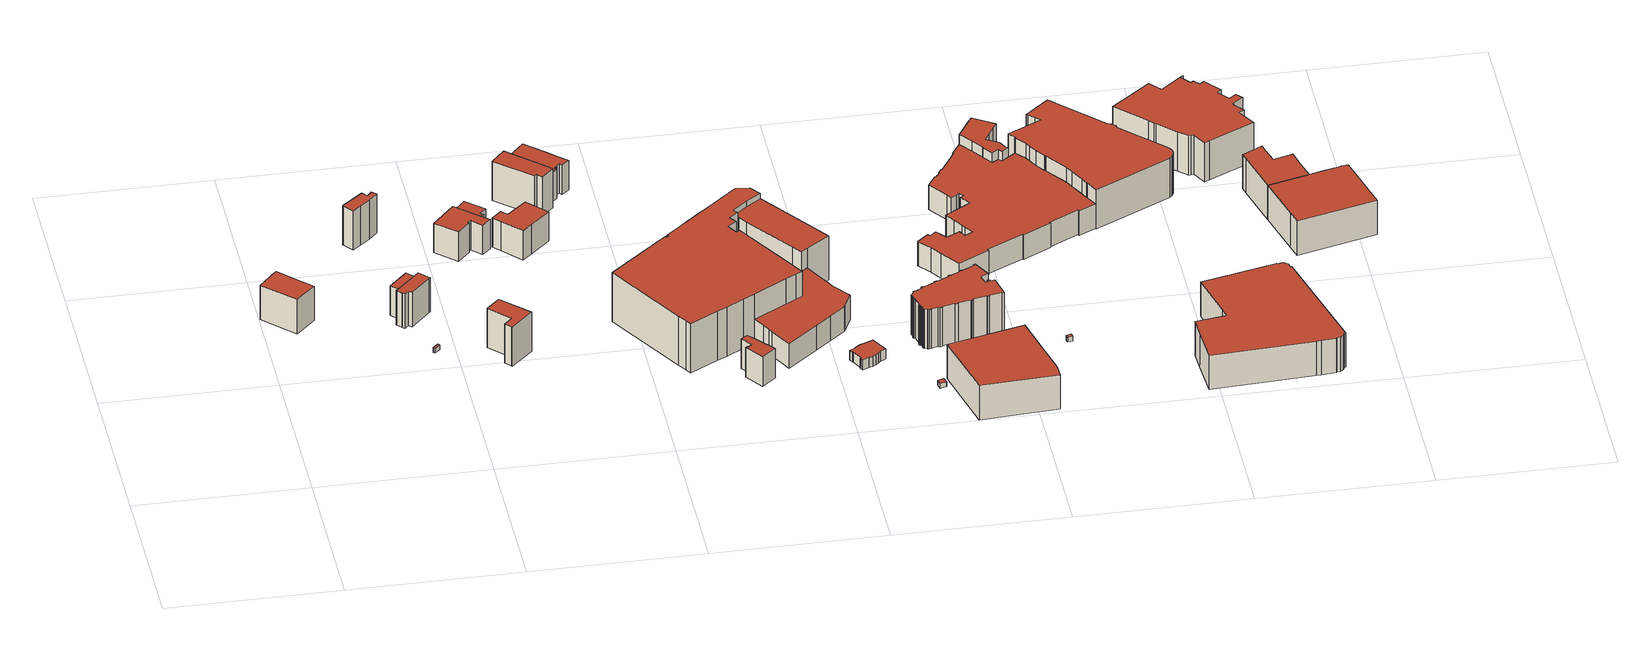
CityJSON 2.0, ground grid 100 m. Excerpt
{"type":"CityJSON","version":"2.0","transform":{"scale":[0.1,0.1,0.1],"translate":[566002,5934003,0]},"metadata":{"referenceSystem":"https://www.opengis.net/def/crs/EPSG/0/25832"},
"CityObjects":{
"building1":{"type":"Building","attributes":{"source":"Freie und Hansestadt Hamburg, LGV / ALKIS","function":"commercial","buildingFunctionCode":"2010","roofType":"1000","storeysAboveGround":7,"groundArea":394,"estimatedHeight":22.4,"heightSource":"storeysAboveGround * 3.2m, fallback 12m; demo extrusion"},"geometry":[{"type":"Solid","lod":"1","boundaries":[[[[0,1,2,3,4,5,6,7,8]],[[9,10,11,12,13,14,15,16,17]],[[8,7,10,9]],[[7,6,11,10]],[[6,5,12,11]],[[5,4,13,12]],[[4,3,14,13]],[[3,2,15,14]],[[2,1,16,15]],[[1,0,17,16]],[[0,8,9,17]]]],"semantics":{"surfaces":[{"type":"GroundSurface"},{"type":"RoofSurface"},{"type":"WallSurface"}],"values":[[0,1,2,2,2,2,2,2,2,2,2]]}}]},
"building2":{"type":"Building","attributes":{"source":"Freie und Hansestadt Hamburg, LGV / ALKIS","function":"commercial","buildingFunctionCode":"2460","roofType":"1000","storeysAboveGround":1,"groundArea":6,"estimatedHeight":3.2,"heightSource":"storeysAboveGround * 3.2m, fallback 12m; demo extrusion"},"geometry":[{"type":"Solid","lod":"1","boundaries":[[[[18,19,20,21]],[[22,23,24,25]],[[21,20,23,22]],[[20,19,24,23]],[[19,18,25,24]],[[18,21,22,25]]]],"semantics":{"surfaces":[{"type":"GroundSurface"},{"type":"RoofSurface"},{"type":"WallSurface"}],"values":[[0,1,2,2,2,2]]}}]},
"building3":{"type":"Building","attributes":{"source":"Freie und Hansestadt Hamburg, LGV / ALKIS","function":"commercial","buildingFunctionCode":"2010","roofType":"1000","storeysAboveGround":6,"groundArea":121,"estimatedHeight":19.2,"heightSource":"storeysAboveGround * 3.2m, fallback 12m; demo extrusion"},"geometry":[{"type":"Solid","lod":"1","boundaries":[[[[26,27,28,29]],[[30,31,32,33]],[[29,28,31,30]],[[28,27,32,31]],[[27,26,33,32]],[[26,29,30,33]]]],"semantics":{"surfaces":[{"type":"GroundSurface"},{"type":"RoofSurface"},{"type":"WallSurface"}],"values":[[0,1,2,2,2,2]]}}]},
"building4":{"type":"Building","attributes":{"source":"Freie und Hansestadt Hamburg, LGV / ALKIS","function":"commercial","buildingFunctionCode":"2010","roofType":"1000","storeysAboveGround":7,"groundArea":158,"estimatedHeight":22.4,"heightSource":"storeysAboveGround * 3.2m, fallback 12m; demo extrusion"},"geometry":[{"type":"Solid","lod":"1","boundaries":[[[[34,35,36,37,29,28,38,39,40,41]],[[42,43,44,45,46,47,48,49,50,51]],[[41,40,43,42]],[[40,39,44,43]],[[39,38,45,44]],[[38,28,46,45]],[[28,29,47,46]],[[29,37,48,47]],[[37,36,49,48]],[[36,35,50,49]],[[35,34,51,50]],[[34,41,42,51]]]],"semantics":{"surfaces":[{"type":"GroundSurface"},{"type":"RoofSurface"},{"type":"WallSurface"}],"values":[[0,1,2,2,2,2,2,2,2,2,2,2]]}}]},
"building5":{"type":"Building","attributes":{"source":"Freie und Hansestadt Hamburg, LGV / ALKIS","function":"commercial","buildingFunctionCode":"2010","roofType":"3100","storeysAboveGround":8,"groundArea":133,"estimatedHeight":25.6,"heightSource":"storeysAboveGround * 3.2m, fallback 12m; demo extrusion"},"geometry":[{"type":"Solid","lod":"1","boundaries":[[[[52,53,54,55,56,57,58,59,60]],[[61,62,63,64,65,66,67,68,69]],[[60,59,62,61]],[[59,58,63,62]],[[58,57,64,63]],[[57,56,65,64]],[[56,55,66,65]],[[55,54,67,66]],[[54,53,68,67]],[[53,52,69,68]],[[52,60,61,69]]]],"semantics":{"surfaces":[{"type":"GroundSurface"},{"type":"RoofSurface"},{"type":"WallSurface"}],"values":[[0,1,2,2,2,2,2,2,2,2,2]]}}]},
"building6":{"type":"Building","attributes":{"source":"Freie und Hansestadt Hamburg, LGV / ALKIS","function":"commercial","buildingFunctionCode":"2010","roofType":"3400","storeysAboveGround":8,"groundArea":269,"estimatedHeight":25.6,"heightSource":"storeysAboveGround * 3.2m, fallback 12m; demo extrusion"},"geometry":[{"type":"Solid","lod":"1","boundaries":[[[[70,71,72,73,74,75,76,77,78,79]],[[80,81,82,83,84,85,86,87,88,89]],[[79,78,81,80]],[[78,77,82,81]],[[77,76,83,82]],[[76,75,84,83]],[[75,74,85,84]],[[74,73,86,85]],[[73,72,87,86]],[[72,71,88,87]],[[71,70,89,88]],[[70,79,80,89]]]],"semantics":{"surfaces":[{"type":"GroundSurface"},{"type":"RoofSurface"},{"type":"WallSurface"}],"values":[[0,1,2,2,2,2,2,2,2,2,2,2]]}}]},
"building7":{"type":"Building","attributes":{"source":"Freie und Hansestadt Hamburg, LGV / ALKIS","function":"commercial","buildingFunctionCode":"2010","roofType":"1000","storeysAboveGround":6,"groundArea":355,"estimatedHeight":19.2,"heightSource":"storeysAboveGround * 3.2m, fallback 12m; demo extrusion"},"geometry":[{"type":"Solid","lod":"1","boundaries":[[[[90,91,92,93,94,95,96,97,98]],[[99,100,101,102,103,104,105,106,107]],[[98,97,100,99]],[[97,96,101,100]],[[96,95,102,101]],[[95,94,103,102]],[[94,93,104,103]],[[93,92,105,104]],[[92,91,106,105]],[[91,90,107,106]],[[90,98,99,107]]]],"semantics":{"surfaces":[{"type":"GroundSurface"},{"type":"RoofSurface"},{"type":"WallSurface"}],"values":[[0,1,2,2,2,2,2,2,2,2,2]]}}]},
"building8":{"type":"Building","attributes":{"source":"Freie und Hansestadt Hamburg, LGV / ALKIS","function":"commercial","buildingFunctionCode":"2010","roofType":"3400","storeysAboveGround":5,"groundArea":170,"estimatedHeight":16,"heightSource":"storeysAboveGround * 3.2m, fallback 12m; demo extrusion"},"geometry":[{"type":"Solid","lod":"1","boundaries":[[[[90,98,108,109,110,111]],[[112,113,114,115,116,117]],[[111,110,113,112]],[[110,109,114,113]],[[109,108,115,114]],[[108,98,116,115]],[[98,90,117,116]],[[90,111,112,117]]]],"semantics":{"surfaces":[{"type":"GroundSurface"},{"type":"RoofSurface"},{"type":"WallSurface"}],"values":[[0,1,2,2,2,2,2,2]]}}]},
"building9":{"type":"Building","attributes":{"source":"Freie und Hansestadt Hamburg, LGV / ALKIS","function":"commercial","buildingFunctionCode":"2010","roofType":"1000","storeysAboveGround":6,"groundArea":401,"estimatedHeight":19.2,"heightSource":"storeysAboveGround * 3.2m, fallback 12m; demo extrusion"},"geometry":[{"type":"Solid","lod":"1","boundaries":[[[[118,119,120,121,122,123,124,125,126]],[[127,128,129,130,131,132,133,134,135]],[[126,125,128,127]],[[125,124,129,128]],[[124,123,130,129]],[[123,122,131,130]],[[122,121,132,131]],[[121,120,133,132]],[[120,119,134,133]],[[119,118,135,134]],[[118,126,127,135]]]],"semantics":{"surfaces":[{"type":"GroundSurface"},{"type":"RoofSurface"},{"type":"WallSurface"}],"values":[[0,1,2,2,2,2,2,2,2,2,2]]}}]},
"building10":{"type":"Building","attributes":{"source":"Freie und Hansestadt Hamburg, LGV / ALKIS","function":"commercial","buildingFunctionCode":"2010","roofType":"3400","storeysAboveGround":8,"groundArea":351,"estimatedHeight":25.6,"heightSource":"storeysAboveGround * 3.2m, fallback 12m; demo extrusion"},"geometry":[{"type":"Solid","lod":"1","boundaries":[[[[136,137,138,139,140,141,142]],[[143,144,145,146,147,148,149]],[[142,141,144,143]],[[141,140,145,144]],[[140,139,146,145]],[[139,138,147,146]],[[138,137,148,147]],[[137,136,149,148]],[[136,142,143,149]]]],"semantics":{"surfaces":[{"type":"GroundSurface"},{"type":"RoofSurface"},{"type":"WallSurface"}],"values":[[0,1,2,2,2,2,2,2,2]]}}]},
"building11":{"type":"Building","attributes":{"source":"Freie und Hansestadt Hamburg, LGV / ALKIS","function":"commercial","buildingFunctionCode":"2010","roofType":"1000","storeysAboveGround":6,"groundArea":541,"estimatedHeight":19.2,"heightSource":"storeysAboveGround * 3.2m, fallback 12m; demo extrusion"},"geometry":[{"type":"Solid","lod":"1","boundaries":[[[[138,137,150,151,152,153,154,155,156,157,158,159,160,161]],[[162,163,164,165,166,167,168,169,170,171,172,173,174,175]],[[161,160,163,162]],[[160,159,164,163]],[[159,158,165,164]],[[158,157,166,165]],[[157,156,167,166]],[[156,155,168,167]],[[155,154,169,168]],[[154,153,170,169]],[[153,152,171,170]],[[152,151,172,171]],[[151,150,173,172]],[[150,137,174,173]],[[137,138,175,174]],[[138,161,162,175]]]],"semantics":{"surfaces":[{"type":"GroundSurface"},{"type":"RoofSurface"},{"type":"WallSurface"}],"values":[[0,1,2,2,2,2,2,2,2,2,2,2,2,2,2,2]]}}]},
"building12":{"type":"Building","attributes":{"source":"Freie und Hansestadt Hamburg, LGV / ALKIS","function":"commercial","buildingFunctionCode":"2010","roofType":"1000","storeysAboveGround":6,"groundArea":166,"estimatedHeight":19.2,"heightSource":"storeysAboveGround * 3.2m, fallback 12m; demo extrusion"},"geometry":[{"type":"Solid","lod":"1","boundaries":[[[[176,177,178,179,180,181,182,183,184,185]],[[186,187,188,189,190,191,192,193,194,195]],[[185,184,187,186]],[[184,183,188,187]],[[183,182,189,188]],[[182,181,190,189]],[[181,180,191,190]],[[180,179,192,191]],[[179,178,193,192]],[[178,177,194,193]],[[177,176,195,194]],[[176,185,186,195]]]],"semantics":{"surfaces":[{"type":"GroundSurface"},{"type":"RoofSurface"},{"type":"WallSurface"}],"values":[[0,1,2,2,2,2,2,2,2,2,2,2]]}}]},
"building13":{"type":"Building","attributes":{"source":"Freie und Hansestadt Hamburg, LGV / ALKIS","function":"commercial","buildingFunctionCode":"2010","roofType":"1000","storeysAboveGround":10,"groundArea":6130,"estimatedHeight":32,"heightSource":"storeysAboveGround * 3.2m, fallback 12m; demo extrusion"},"geometry":[{"type":"Solid","lod":"1","boundaries":[[[[196,197,198,199,200,201,202,203,204,205,206,207,208,209,210,211,212,213,214,215,216,217,218,219,220,221,222,223,224,225,226,227,228]],[[229,230,231,232,233,234,235,236,237,238,239,240,241,242,243,244,245,246,247,248,249,250,251,252,253,254,255,256,257,258,259,260,261]],[[228,227,230,229]],[[227,226,231,230]],[[226,225,232,231]],[[225,224,233,232]],[[224,223,234,233]],[[223,222,235,234]],[[222,221,236,235]],[[221,220,237,236]],[[220,219,238,237]],[[219,218,239,238]],[[218,217,240,239]],[[217,216,241,240]],[[216,215,242,241]],[[215,214,243,242]],[[214,213,244,243]],[[213,212,245,244]],[[212,211,246,245]],[[211,210,247,246]],[[210,209,248,247]],[[209,208,249,248]],[[208,207,250,249]],[[207,206,251,250]],[[206,205,252,251]],[[205,204,253,252]],[[204,203,254,253]],[[203,202,255,254]],[[202,201,256,255]],[[201,200,257,256]],[[200,199,258,257]],[[199,198,259,258]],[[198,197,260,259]],[[197,196,261,260]],[[196,228,229,261]]]],"semantics":{"surfaces":[{"type":"GroundSurface"},{"type":"RoofSurface"},{"type":"WallSurface"}],"values":[[0,1,2,2,2,2,2,2,2,2,2,2,2,2,2,2,2,2,2,2,2,2,2,2,2,2,2,2,2,2,2,2,2,2,2]]}}]},
"building14":{"type":"Building","attributes":{"source":"Freie und Hansestadt Hamburg, LGV / ALKIS","function":"commercial","buildingFunctionCode":"2010","roofType":"1000","storeysAboveGround":5,"groundArea":1699,"estimatedHeight":16,"heightSource":"storeysAboveGround * 3.2m, fallback 12m; demo extrusion"},"geometry":[{"type":"Solid","lod":"1","boundaries":[[[[262,263,264,265,266,203,202,201,200,199,267,268,269,270,271,272,273,274,275,276,277,278,279,280,281,282,283]],[[284,285,286,287,288,289,290,291,292,293,294,295,296,297,298,299,300,301,302,303,304,305,306,307,308,309,310]],[[283,282,285,284]],[[282,281,286,285]],[[281,280,287,286]],[[280,279,288,287]],[[279,278,289,288]],[[278,277,290,289]],[[277,276,291,290]],[[276,275,292,291]],[[275,274,293,292]],[[274,273,294,293]],[[273,272,295,294]],[[272,271,296,295]],[[271,270,297,296]],[[270,269,298,297]],[[269,268,299,298]],[[268,267,300,299]],[[267,199,301,300]],[[199,200,302,301]],[[200,201,303,302]],[[201,202,304,303]],[[202,203,305,304]],[[203,266,306,305]],[[266,265,307,306]],[[265,264,308,307]],[[264,263,309,308]],[[263,262,310,309]],[[262,283,284,310]]]],"semantics":{"surfaces":[{"type":"GroundSurface"},{"type":"RoofSurface"},{"type":"WallSurface"}],"values":[[0,1,2,2,2,2,2,2,2,2,2,2,2,2,2,2,2,2,2,2,2,2,2,2,2,2,2,2,2]]}}]},
"building15":{"type":"Building","attributes":{"source":"Freie und Hansestadt Hamburg, LGV / ALKIS","function":"commercial","buildingFunctionCode":"2010","roofType":"1000","storeysAboveGround":9,"groundArea":1102,"estimatedHeight":28.8,"heightSource":"storeysAboveGround * 3.2m, fallback 12m; demo extrusion"},"geometry":[{"type":"Solid","lod":"1","boundaries":[[[[225,224,223,311,270,269,312,313,314,226]],[[315,316,317,318,319,320,321,322,323,324]],[[226,314,316,315]],[[314,313,317,316]],[[313,312,318,317]],[[312,269,319,318]],[[269,270,320,319]],[[270,311,321,320]],[[311,223,322,321]],[[223,224,323,322]],[[224,225,324,323]],[[225,226,315,324]]]],"semantics":{"surfaces":[{"type":"GroundSurface"},{"type":"RoofSurface"},{"type":"WallSurface"}],"values":[[0,1,2,2,2,2,2,2,2,2,2,2]]}}]},
"building16":{"type":"Building","attributes":{"source":"Freie und Hansestadt Hamburg, LGV / ALKIS","function":"commercial","buildingFunctionCode":"2080","roofType":"3200","storeysAboveGround":2,"groundArea":192,"estimatedHeight":6.4,"heightSource":"storeysAboveGround * 3.2m, fallback 12m; demo extrusion"},"geometry":[{"type":"Solid","lod":"1","boundaries":[[[[325,326,327,328,329,330,331,332,333,334,335,336,337,338,339,340,341,342,343,344,345,346]],[[347,348,349,350,351,352,353,354,355,356,357,358,359,360,361,362,363,364,365,366,367,368]],[[346,345,348,347]],[[345,344,349,348]],[[344,343,350,349]],[[343,342,351,350]],[[342,341,352,351]],[[341,340,353,352]],[[340,339,354,353]],[[339,338,355,354]],[[338,337,356,355]],[[337,336,357,356]],[[336,335,358,357]],[[335,334,359,358]],[[334,333,360,359]],[[333,332,361,360]],[[332,331,362,361]],[[331,330,363,362]],[[330,329,364,363]],[[329,328,365,364]],[[328,327,366,365]],[[327,326,367,366]],[[326,325,368,367]],[[325,346,347,368]]]],"semantics":{"surfaces":[{"type":"GroundSurface"},{"type":"RoofSurface"},{"type":"WallSurface"}],"values":[[0,1,2,2,2,2,2,2,2,2,2,2,2,2,2,2,2,2,2,2,2,2,2,2]]}}]},
"building17":{"type":"Building","attributes":{"source":"Freie und Hansestadt Hamburg, LGV / ALKIS","function":"commercial","buildingFunctionCode":"2080","roofType":"1000","storeysAboveGround":1,"groundArea":13,"estimatedHeight":3.2,"heightSource":"storeysAboveGround * 3.2m, fallback 12m; demo extrusion"},"geometry":[{"type":"Solid","lod":"1","boundaries":[[[[369,370,371,372]],[[373,374,375,376]],[[372,371,374,373]],[[371,370,375,374]],[[370,369,376,375]],[[369,372,373,376]]]],"semantics":{"surfaces":[{"type":"GroundSurface"},{"type":"RoofSurface"},{"type":"WallSurface"}],"values":[[0,1,2,2,2,2]]}}]},
"building18":{"type":"Building","attributes":{"source":"Freie und Hansestadt Hamburg, LGV / ALKIS","function":"commercial","buildingFunctionCode":"2050","roofType":"1000","storeysAboveGround":7,"groundArea":2177,"estimatedHeight":22.4,"heightSource":"storeysAboveGround * 3.2m, fallback 12m; demo extrusion"},"geometry":[{"type":"Solid","lod":"1","boundaries":[[[[377,378,379,380,381,382,383,384]],[[385,386,387,388,389,390,391,392]],[[384,383,386,385]],[[383,382,387,386]],[[382,381,388,387]],[[381,380,389,388]],[[380,379,390,389]],[[379,378,391,390]],[[378,377,392,391]],[[377,384,385,392]]]],"semantics":{"surfaces":[{"type":"GroundSurface"},{"type":"RoofSurface"},{"type":"WallSurface"}],"values":[[0,1,2,2,2,2,2,2,2,2]]}}]},
"building19":{"type":"Building","attributes":{"source":"Freie und Hansestadt Hamburg, LGV / ALKIS","function":"commercial","buildingFunctionCode":"2010","roofType":"1000","storeysAboveGround":8,"groundArea":1110,"estimatedHeight":25.6,"heightSource":"storeysAboveGround * 3.2m, fallback 12m; demo extrusion"},"geometry":[{"type":"Solid","lod":"1","boundaries":[[[[393,394,395,396,397,398,399,400,401,402,403,404,405,406,407,408,409,410,411,412,413,414,415,416,417,418,419,420,421,422,423,424,425,426,427,428,429,430,431,432,433,434,435,436,437,438,439,440,441,442,443,444,445,446,447,448,449,450,451,452,453,454,455,456,457,458,459,460,461,462,463,464,465,466,467,468,469]],[[470,471,472,473,474,475,476,477,478,479,480,481,482,483,484,485,486,487,488,489,490,491,492,493,494,495,496,497,498,499,500,501,502,503,504,505,506,507,508,509,510,511,512,513,514,515,516,517,518,519,520,521,522,523,524,525,526,527,528,529,530,531,532,533,534,535,536,537,538,539,540,541,542,543,544,545,546]],[[469,468,471,470]],[[468,467,472,471]],[[467,466,473,472]],[[466,465,474,473]],[[465,464,475,474]],[[464,463,476,475]],[[463,462,477,476]],[[462,461,478,477]],[[461,460,479,478]],[[460,459,480,479]],[[459,458,481,480]],[[458,457,482,481]],[[457,456,483,482]],[[456,455,484,483]],[[455,454,485,484]],[[454,453,486,485]],[[453,452,487,486]],[[452,451,488,487]],[[451,450,489,488]],[[450,449,490,489]],[[449,448,491,490]],[[448,447,492,491]],[[447,446,493,492]],[[446,445,494,493]],[[445,444,495,494]],[[444,443,496,495]],[[443,442,497,496]],[[442,441,498,497]],[[441,440,499,498]],[[440,439,500,499]],[[439,438,501,500]],[[438,437,502,501]],[[437,436,503,502]],[[436,435,504,503]],[[435,434,505,504]],[[434,433,506,505]],[[433,432,507,506]],[[432,431,508,507]],[[431,430,509,508]],[[430,429,510,509]],[[429,428,511,510]],[[428,427,512,511]],[[427,426,513,512]],[[426,425,514,513]],[[425,424,515,514]],[[424,423,516,515]],[[423,422,517,516]],[[422,421,518,517]],[[421,420,519,518]],[[420,419,520,519]],[[419,418,521,520]],[[418,417,522,521]],[[417,416,523,522]],[[416,415,524,523]],[[415,414,525,524]],[[414,413,526,525]],[[413,412,527,526]],[[412,411,528,527]],[[411,410,529,528]],[[410,409,530,529]],[[409,408,531,530]],[[408,407,532,531]],[[407,406,533,532]],[[406,405,534,533]],[[405,404,535,534]],[[404,403,536,535]],[[403,402,537,536]],[[402,401,538,537]],[[401,400,539,538]],[[400,399,540,539]],[[399,398,541,540]],[[398,397,542,541]],[[397,396,543,542]],[[396,395,544,543]],[[395,394,545,544]],[[394,393,546,545]],[[393,469,470,546]]]],"semantics":{"surfaces":[{"type":"GroundSurface"},{"type":"RoofSurface"},{"type":"WallSurface"}],"values":[[0,1,2,2,2,2,2,2,2,2,2,2,2,2,2,2,2,2,2,2,2,2,2,2,2,2,2,2,2,2,2,2,2,2,2,2,2,2,2,2,2,2,2,2,2,2,2,2,2,2,2,2,2,2,2,2,2,2,2,2,2,2,2,2,2,2,2,2,2,2,2,2,2,2,2,2,2,2,2]]}}]},
"building20":{"type":"Building","attributes":{"source":"Freie und Hansestadt Hamburg, LGV / ALKIS","function":"commercial","buildingFunctionCode":"3091","roofType":"1000","storeysAboveGround":1,"groundArea":6,"estimatedHeight":3.2,"heightSource":"storeysAboveGround * 3.2m, fallback 12m; demo extrusion"},"geometry":[{"type":"Solid","lod":"1","boundaries":[[[[547,548,549,550]],[[551,552,553,554]],[[550,549,552,551]],[[549,548,553,552]],[[548,547,554,553]],[[547,550,551,554]]]],"semantics":{"surfaces":[{"type":"GroundSurface"},{"type":"RoofSurface"},{"type":"WallSurface"}],"values":[[0,1,2,2,2,2]]}}]},
"building21":{"type":"Building","attributes":{"source":"Freie und Hansestadt Hamburg, LGV / ALKIS","function":"commercial","buildingFunctionCode":"2010","roofType":"3400","storeysAboveGround":5,"groundArea":5028,"estimatedHeight":16,"heightSource":"storeysAboveGround * 3.2m, fallback 12m; demo extrusion"},"geometry":[{"type":"Solid","lod":"1","boundaries":[[[[555,556,557,558,559,560,561,562,563,564,565,566,567,568,569,570,571,572,573,574,575,576,577,578,579,580,581,582,583,584,585,586,587,588,589,590,591,592,593,594,595,596,597,598,599,600,601,602,603,604,605,606,607,608,609,610,611,612,613,614,615,616,617,618,619,620,621,622,623,624,625]],[[626,627,628,629,630,631,632,633,634,635,636,637,638,639,640,641,642,643,644,645,646,647,648,649,650,651,652,653,654,655,656,657,658,659,660,661,662,663,664,665,666,667,668,669,670,671,672,673,674,675,676,677,678,679,680,681,682,683,684,685,686,687,688,689,690,691,692,693,694,695,696]],[[625,624,627,626]],[[624,623,628,627]],[[623,622,629,628]],[[622,621,630,629]],[[621,620,631,630]],[[620,619,632,631]],[[619,618,633,632]],[[618,617,634,633]],[[617,616,635,634]],[[616,615,636,635]],[[615,614,637,636]],[[614,613,638,637]],[[613,612,639,638]],[[612,611,640,639]],[[611,610,641,640]],[[610,609,642,641]],[[609,608,643,642]],[[608,607,644,643]],[[607,606,645,644]],[[606,605,646,645]],[[605,604,647,646]],[[604,603,648,647]],[[603,602,649,648]],[[602,601,650,649]],[[601,600,651,650]],[[600,599,652,651]],[[599,598,653,652]],[[598,597,654,653]],[[597,596,655,654]],[[596,595,656,655]],[[595,594,657,656]],[[594,593,658,657]],[[593,592,659,658]],[[592,591,660,659]],[[591,590,661,660]],[[590,589,662,661]],[[589,588,663,662]],[[588,587,664,663]],[[587,586,665,664]],[[586,585,666,665]],[[585,584,667,666]],[[584,583,668,667]],[[583,582,669,668]],[[582,581,670,669]],[[581,580,671,670]],[[580,579,672,671]],[[579,578,673,672]],[[578,577,674,673]],[[577,576,675,674]],[[576,575,676,675]],[[575,574,677,676]],[[574,573,678,677]],[[573,572,679,678]],[[572,571,680,679]],[[571,570,681,680]],[[570,569,682,681]],[[569,568,683,682]],[[568,567,684,683]],[[567,566,685,684]],[[566,565,686,685]],[[565,564,687,686]],[[564,563,688,687]],[[563,562,689,688]],[[562,561,690,689]],[[561,560,691,690]],[[560,559,692,691]],[[559,558,693,692]],[[558,557,694,693]],[[557,556,695,694]],[[556,555,696,695]],[[555,625,626,696]]]],"semantics":{"surfaces":[{"type":"GroundSurface"},{"type":"RoofSurface"},{"type":"WallSurface"}],"values":[[0,1,2,2,2,2,2,2,2,2,2,2,2,2,2,2,2,2,2,2,2,2,2,2,2,2,2,2,2,2,2,2,2,2,2,2,2,2,2,2,2,2,2,2,2,2,2,2,2,2,2,2,2,2,2,2,2,2,2,2,2,2,2,2,2,2,2,2,2,2,2,2,2]]}}]},
"building22":{"type":"Building","attributes":{"source":"Freie und Hansestadt Hamburg, LGV / ALKIS","function":"commercial","buildingFunctionCode":"2010","roofType":"1000","storeysAboveGround":7,"groundArea":404,"estimatedHeight":22.4,"heightSource":"storeysAboveGround * 3.2m, fallback 12m; demo extrusion"},"geometry":[{"type":"Solid","lod":"1","boundaries":[[[[559,558,557,556,555,625,624,623,697,698,699,700,701,702,703,704,705,706,707]],[[708,709,710,711,712,713,714,715,716,717,718,719,720,721,722,723,724,725,726]],[[707,706,709,708]],[[706,705,710,709]],[[705,704,711,710]],[[704,703,712,711]],[[703,702,713,712]],[[702,701,714,713]],[[701,700,715,714]],[[700,699,716,715]],[[699,698,717,716]],[[698,697,718,717]],[[697,623,719,718]],[[623,624,720,719]],[[624,625,721,720]],[[625,555,722,721]],[[555,556,723,722]],[[556,557,724,723]],[[557,558,725,724]],[[558,559,726,725]],[[559,707,708,726]]]],"semantics":{"surfaces":[{"type":"GroundSurface"},{"type":"RoofSurface"},{"type":"WallSurface"}],"values":[[0,1,2,2,2,2,2,2,2,2,2,2,2,2,2,2,2,2,2,2,2]]}}]},
"building23":{"type":"Building","attributes":{"source":"Freie und Hansestadt Hamburg, LGV / ALKIS","function":"commercial","buildingFunctionCode":"2010","roofType":"1000","storeysAboveGround":8,"groundArea":3682,"estimatedHeight":25.6,"heightSource":"storeysAboveGround * 3.2m, fallback 12m; demo extrusion"},"geometry":[{"type":"Solid","lod":"1","boundaries":[[[[727,728,729,730,731,732,733,734,735,736,737,738,739,740,741,573,572,571,570,569,568,567,566,565,564,563,562,561,742,743,744,745,746,747,748,749,750,751,752,753,754,755,756,757,758,759,760]],[[761,762,763,764,765,766,767,768,769,770,771,772,773,774,775,776,777,778,779,780,781,782,783,784,785,786,787,788,789,790,791,792,793,794,795,796,797,798,799,800,801,802,803,804,805,806,807]],[[760,759,762,761]],[[759,758,763,762]],[[758,757,764,763]],[[757,756,765,764]],[[756,755,766,765]],[[755,754,767,766]],[[754,753,768,767]],[[753,752,769,768]],[[752,751,770,769]],[[751,750,771,770]],[[750,749,772,771]],[[749,748,773,772]],[[748,747,774,773]],[[747,746,775,774]],[[746,745,776,775]],[[745,744,777,776]],[[744,743,778,777]],[[743,742,779,778]],[[742,561,780,779]],[[561,562,781,780]],[[562,563,782,781]],[[563,564,783,782]],[[564,565,784,783]],[[565,566,785,784]],[[566,567,786,785]],[[567,568,787,786]],[[568,569,788,787]],[[569,570,789,788]],[[570,571,790,789]],[[571,572,791,790]],[[572,573,792,791]],[[573,741,793,792]],[[741,740,794,793]],[[740,739,795,794]],[[739,738,796,795]],[[738,737,797,796]],[[737,736,798,797]],[[736,735,799,798]],[[735,734,800,799]],[[734,733,801,800]],[[733,732,802,801]],[[732,731,803,802]],[[731,730,804,803]],[[730,729,805,804]],[[729,728,806,805]],[[728,727,807,806]],[[727,760,761,807]]]],"semantics":{"surfaces":[{"type":"GroundSurface"},{"type":"RoofSurface"},{"type":"WallSurface"}],"values":[[0,1,2,2,2,2,2,2,2,2,2,2,2,2,2,2,2,2,2,2,2,2,2,2,2,2,2,2,2,2,2,2,2,2,2,2,2,2,2,2,2,2,2,2,2,2,2,2,2]]}}]},
"building24":{"type":"Building","attributes":{"source":"Freie und Hansestadt Hamburg, LGV / ALKIS","function":"commercial","buildingFunctionCode":"2050","roofType":"3200","storeysAboveGround":7,"groundArea":4603,"estimatedHeight":22.4,"heightSource":"storeysAboveGround * 3.2m, fallback 12m; demo extrusion"},"geometry":[{"type":"Solid","lod":"1","boundaries":[[[[808,809,810,811,812,813,814,815,816,817,818,819,820,821,822,823,824,825,826,827,828]],[[829,830,831,832,833,834,835,836,837,838,839,840,841,842,843,844,845,846,847,848,849]],[[828,827,830,829]],[[827,826,831,830]],[[826,825,832,831]],[[825,824,833,832]],[[824,823,834,833]],[[823,822,835,834]],[[822,821,836,835]],[[821,820,837,836]],[[820,819,838,837]],[[819,818,839,838]],[[818,817,840,839]],[[817,816,841,840]],[[816,815,842,841]],[[815,814,843,842]],[[814,813,844,843]],[[813,812,845,844]],[[812,811,846,845]],[[811,810,847,846]],[[810,809,848,847]],[[809,808,849,848]],[[808,828,829,849]]]],"semantics":{"surfaces":[{"type":"GroundSurface"},{"type":"RoofSurface"},{"type":"WallSurface"}],"values":[[0,1,2,2,2,2,2,2,2,2,2,2,2,2,2,2,2,2,2,2,2,2,2]]}}]},
"building25":{"type":"Building","attributes":{"source":"Freie und Hansestadt Hamburg, LGV / ALKIS","function":"commercial","buildingFunctionCode":"2010","roofType":"1000","storeysAboveGround":8,"groundArea":2602,"estimatedHeight":25.6,"heightSource":"storeysAboveGround * 3.2m, fallback 12m; demo extrusion"},"geometry":[{"type":"Solid","lod":"1","boundaries":[[[[850,851,852,853,854,855,856,857,858,859,860,861,862,863,864,865,866,867,868,869,870,871,872,873,874,875,876,877,878,879,880,881,882,883]],[[884,885,886,887,888,889,890,891,892,893,894,895,896,897,898,899,900,901,902,903,904,905,906,907,908,909,910,911,912,913,914,915,916,917]],[[883,882,885,884]],[[882,881,886,885]],[[881,880,887,886]],[[880,879,888,887]],[[879,878,889,888]],[[878,877,890,889]],[[877,876,891,890]],[[876,875,892,891]],[[875,874,893,892]],[[874,873,894,893]],[[873,872,895,894]],[[872,871,896,895]],[[871,870,897,896]],[[870,869,898,897]],[[869,868,899,898]],[[868,867,900,899]],[[867,866,901,900]],[[866,865,902,901]],[[865,864,903,902]],[[864,863,904,903]],[[863,862,905,904]],[[862,861,906,905]],[[861,860,907,906]],[[860,859,908,907]],[[859,858,909,908]],[[858,857,910,909]],[[857,856,911,910]],[[856,855,912,911]],[[855,854,913,912]],[[854,853,914,913]],[[853,852,915,914]],[[852,851,916,915]],[[851,850,917,916]],[[850,883,884,917]]]],"semantics":{"surfaces":[{"type":"GroundSurface"},{"type":"RoofSurface"},{"type":"WallSurface"}],"values":[[0,1,2,2,2,2,2,2,2,2,2,2,2,2,2,2,2,2,2,2,2,2,2,2,2,2,2,2,2,2,2,2,2,2,2,2]]}}]},
"building26":{"type":"Building","attributes":{"source":"Freie und Hansestadt Hamburg, LGV / ALKIS","function":"commercial","buildingFunctionCode":"2010","roofType":"1000","storeysAboveGround":7,"groundArea":689,"estimatedHeight":22.4,"heightSource":"storeysAboveGround * 3.2m, fallback 12m; demo extrusion"},"geometry":[{"type":"Solid","lod":"1","boundaries":[[[[918,919,920,921,922,923,924,925,926,927,928,929,930,931,932,933,934]],[[935,936,937,938,939,940,941,942,943,944,945,946,947,948,949,950,951]],[[934,933,936,935]],[[933,932,937,936]],[[932,931,938,937]],[[931,930,939,938]],[[930,929,940,939]],[[929,928,941,940]],[[928,927,942,941]],[[927,926,943,942]],[[926,925,944,943]],[[925,924,945,944]],[[924,923,946,945]],[[923,922,947,946]],[[922,921,948,947]],[[921,920,949,948]],[[920,919,950,949]],[[919,918,951,950]],[[918,934,935,951]]]],"semantics":{"surfaces":[{"type":"GroundSurface"},{"type":"RoofSurface"},{"type":"WallSurface"}],"values":[[0,1,2,2,2,2,2,2,2,2,2,2,2,2,2,2,2,2,2]]}}]},
"building27":{"type":"Building","attributes":{"source":"Freie und Hansestadt Hamburg, LGV / ALKIS","function":"commercial","buildingFunctionCode":"2050","roofType":"1000","storeysAboveGround":7,"groundArea":1816,"estimatedHeight":22.4,"heightSource":"storeysAboveGround * 3.2m, fallback 12m; demo extrusion"},"geometry":[{"type":"Solid","lod":"1","boundaries":[[[[952,953,954,955,956,957,928,927,926,925,924,958,959,960]],[[961,962,963,945,944,943,942,941,964,965,966,967,968,969]],[[960,959,962,961]],[[959,958,963,962]],[[958,924,945,963]],[[924,925,944,945]],[[925,926,943,944]],[[926,927,942,943]],[[927,928,941,942]],[[928,957,964,941]],[[957,956,965,964]],[[956,955,966,965]],[[955,954,967,966]],[[954,953,968,967]],[[953,952,969,968]],[[952,960,961,969]]]],"semantics":{"surfaces":[{"type":"GroundSurface"},{"type":"RoofSurface"},{"type":"WallSurface"}],"values":[[0,1,2,2,2,2,2,2,2,2,2,2,2,2,2,2]]}}]}
},
"vertices":[
[294,1579,0],[181,1468,0],[7,1640,0],[75,1712,0],[86,1724,0],[116,1756,0],[187,1685,0],[192,1680,0],[264,1609,0],[264,1609,224],[192,1680,224],[187,1685,224],[116,1756,224],[86,1724,224],[75,1712,224],[7,1640,224],[181,1468,224],[294,1579,224],
[874,1165,0],[903,1193,0],[912,1183,0],[883,1155,0],[883,1155,32],[912,1183,32],[903,1193,32],[874,1165,32],
[707,1556,0],[813,1663,0],[870,1606,0],[764,1500,0],[764,1500,192],[870,1606,192],[813,1663,192],[707,1556,192],
[765,1418,0],[752,1431,0],[749,1434,0],[724,1459,0],[927,1549,0],[917,1539,0],[804,1426,0],[788,1442,0],[788,1442,224],[804,1426,224],[917,1539,224],[927,1549,224],[870,1606,224],[764,1500,224],[724,1459,224],[749,1434,224],[752,1431,224],[765,1418,224],
[774,2348,0],[724,2292,0],[666,2245,0],[621,2209,0],[576,2265,0],[574,2267,0],[697,2367,0],[722,2336,0],[749,2369,0],[749,2369,256],[722,2336,256],[697,2367,256],[574,2267,256],[576,2265,256],[621,2209,256],[666,2245,256],[724,2292,256],[774,2348,256],
[1284,1042,0],[1169,1158,0],[1239,1227,0],[1245,1233,0],[1246,1234,0],[1399,1081,0],[1272,956,0],[1268,960,0],[1268,965,0],[1238,996,0],[1238,996,256],[1268,965,256],[1268,960,256],[1272,956,256],[1399,1081,256],[1246,1234,256],[1245,1233,256],[1239,1227,256],[1169,1158,256],[1284,1042,256],
[1290,2143,0],[1351,2088,0],[1302,2041,0],[1248,2098,0],[1231,2080,0],[1235,2076,0],[1163,1999,0],[1045,2106,0],[1175,2248,0],[1175,2248,192],[1045,2106,192],[1163,1999,192],[1235,2076,192],[1231,2080,192],[1248,2098,192],[1302,2041,192],[1351,2088,192],[1290,2143,192],
[1252,2332,0],[1354,2240,0],[1318,2201,0],[1334,2187,0],[1334,2187,160],[1318,2201,160],[1354,2240,160],[1252,2332,160],[1175,2248,160],[1290,2143,160],
[1509,1951,0],[1506,1954,0],[1406,2061,0],[1367,2103,0],[1421,2155,0],[1454,2120,0],[1568,2222,0],[1676,2106,0],[1564,2002,0],[1564,2002,192],[1676,2106,192],[1568,2222,192],[1454,2120,192],[1421,2155,192],[1367,2103,192],[1406,2061,192],[1506,1954,192],[1509,1951,192],
[1445,2545,0],[1522,2630,0],[1729,2442,0],[1754,2416,0],[1684,2351,0],[1660,2378,0],[1645,2364,0],[1645,2364,256],[1660,2378,256],[1684,2351,256],[1754,2416,256],[1729,2442,256],[1522,2630,256],[1445,2545,256],
[1652,2772,0],[1761,2673,0],[1815,2622,0],[1869,2571,0],[1828,2534,0],[1814,2549,0],[1795,2532,0],[1796,2527,0],[1788,2519,0],[1786,2519,0],[1779,2511,0],[1791,2500,0],[1791,2500,192],[1779,2511,192],[1786,2519,192],[1788,2519,192],[1796,2527,192],[1795,2532,192],[1814,2549,192],[1828,2534,192],[1869,2571,192],[1815,2622,192],[1761,2673,192],[1652,2772,192],[1522,2630,192],[1729,2442,192],
[2486,720,0],[2519,746,0],[2526,749,0],[2559,710,0],[2652,597,0],[2570,528,0],[2495,634,0],[2505,642,0],[2508,637,0],[2534,657,0],[2534,657,192],[2508,637,192],[2505,642,192],[2495,634,192],[2570,528,192],[2652,597,192],[2559,710,192],[2526,749,192],[2519,746,192],[2486,720,192],
[2574,1610,0],[2608,1551,0],[2629,1564,0],[2829,1224,0],[2892,1116,0],[2852,1093,0],[2793,1058,0],[2597,943,0],[2531,905,0],[2429,847,0],[2373,816,0],[2211,726,0],[2190,761,0],[2158,814,0],[1880,1286,0],[2222,1577,0],[2230,1568,0],[2241,1578,0],[2233,1587,0],[2322,1663,0],[2376,1708,0],[2379,1712,0],[2428,1753,0],[2438,1762,0],[2488,1804,0],[2676,1965,0],[2755,1955,0],[2800,1892,0],[2714,1830,0],[2630,1759,0],[2650,1735,0],[2596,1689,0],[2626,1653,0],[2626,1653,320],[2596,1689,320],[2650,1735,320],[2630,1759,320],[2714,1830,320],[2800,1892,320],[2755,1955,320],[2676,1965,320],[2488,1804,320],[2438,1762,320],[2428,1753,320],[2379,1712,320],[2376,1708,320],[2322,1663,320],[2233,1587,320],[2241,1578,320],[2230,1568,320],[2222,1577,320],[1880,1286,320],[2158,814,320],[2190,761,320],[2211,726,320],[2373,816,320],[2429,847,320],[2531,905,320],[2597,943,320],[2793,1058,320],[2852,1093,320],[2892,1116,320],[2829,1224,320],[2629,1564,320],[2608,1551,320],[2574,1610,320],
[2920,822,0],[2742,673,0],[2672,810,0],[2659,836,0],[2637,880,0],[2873,1249,0],[2844,1297,0],[2928,1347,0],[2967,1375,0],[3040,1240,0],[3039,1240,0],[3043,1232,0],[3055,1212,0],[3071,1183,0],[3148,1077,0],[3147,1075,0],[3148,1074,0],[3103,979,0],[3101,974,0],[3097,971,0],[3007,895,0],[2921,823,0],[2921,823,160],[3007,895,160],[3097,971,160],[3101,974,160],[3103,979,160],[3148,1074,160],[3147,1075,160],[3148,1077,160],[3071,1183,160],[3055,1212,160],[3043,1232,160],[3039,1240,160],[3040,1240,160],[2967,1375,160],[2928,1347,160],[2844,1297,160],[2873,1249,160],[2829,1224,160],[2892,1116,160],[2852,1093,160],[2793,1058,160],[2597,943,160],[2637,880,160],[2659,836,160],[2672,810,160],[2742,673,160],[2920,822,160],
[3102,1471,0],[2889,1401,0],[2687,1684,0],[2653,1731,0],[2650,1735,288],[2653,1731,288],[2687,1684,288],[2889,1401,288],[2928,1347,288],[2967,1375,288],[3102,1471,288],[2800,1892,288],[2714,1830,288],[2630,1759,288],
[3122,608,0],[3126,610,0],[3094,675,0],[3091,673,0],[3079,695,0],[3114,713,0],[3113,715,0],[3128,727,0],[3145,738,0],[3163,747,0],[3181,753,0],[3183,751,0],[3219,771,0],[3273,672,0],[3239,654,0],[3240,652,0],[3225,637,0],[3208,624,0],[3190,614,0],[3171,605,0],[3169,608,0],[3131,590,0],[3131,590,64],[3169,608,64],[3171,605,64],[3190,614,64],[3208,624,64],[3225,637,64],[3240,652,64],[3239,654,64],[3273,672,64],[3219,771,64],[3183,751,64],[3181,753,64],[3163,747,64],[3145,738,64],[3128,727,64],[3113,715,64],[3114,713,64],[3079,695,64],[3091,673,64],[3094,675,64],[3126,610,64],[3122,608,64],
[3513,341,0],[3504,374,0],[3540,385,0],[3549,351,0],[3549,351,32],[3540,385,32],[3504,374,32],[3513,341,32],
[3666,6,0],[3566,428,0],[4012,535,0],[4013,530,0],[4075,270,0],[4087,221,0],[4113,108,0],[4117,30,0],[4117,30,224],[4113,108,224],[4087,221,224],[4075,270,224],[4013,530,224],[4012,535,224],[3566,428,224],[3666,6,224],
[3682,1023,0],[3679,1029,0],[3688,1034,0],[3691,1029,0],[3750,1059,0],[3747,1064,0],[3758,1069,0],[3760,1064,0],[3835,1102,0],[3832,1108,0],[3843,1113,0],[3896,1010,0],[3850,987,0],[3866,930,0],[3884,936,0],[3880,949,0],[3885,950,0],[3892,947,0],[3894,938,0],[3921,946,0],[3951,818,0],[3939,815,0],[3938,821,0],[3863,804,0],[3865,798,0],[3851,794,0],[3850,801,0],[3772,783,0],[3773,776,0],[3762,773,0],[3760,780,0],[3684,763,0],[3686,756,0],[3668,752,0],[3667,759,0],[3592,741,0],[3594,734,0],[3583,732,0],[3582,738,0],[3573,737,0],[3573,739,0],[3530,729,0],[3531,725,0],[3520,723,0],[3513,726,0],[3515,730,0],[3496,739,0],[3494,735,0],[3492,737,0],[3489,744,0],[3493,745,0],[3486,770,0],[3478,768,0],[3474,778,0],[3482,780,0],[3465,840,0],[3458,838,0],[3454,850,0],[3461,852,0],[3455,872,0],[3452,871,0],[3449,883,0],[3452,884,0],[3468,910,0],[3467,913,0],[3475,917,0],[3477,914,0],[3516,934,0],[3514,937,0],[3521,941,0],[3518,947,0],[3529,952,0],[3532,947,0],[3599,981,0],[3596,987,0],[3607,992,0],[3610,987,0],[3610,987,256],[3607,992,256],[3596,987,256],[3599,981,256],[3532,947,256],[3529,952,256],[3518,947,256],[3521,941,256],[3514,937,256],[3516,934,256],[3477,914,256],[3475,917,256],[3467,913,256],[3468,910,256],[3452,884,256],[3449,883,256],[3452,871,256],[3455,872,256],[3461,852,256],[3454,850,256],[3458,838,256],[3465,840,256],[3482,780,256],[3474,778,256],[3478,768,256],[3486,770,256],[3493,745,256],[3489,744,256],[3492,737,256],[3494,735,256],[3496,739,256],[3515,730,256],[3513,726,256],[3520,723,256],[3531,725,256],[3530,729,256],[3573,739,256],[3573,737,256],[3582,738,256],[3583,732,256],[3594,734,256],[3592,741,256],[3667,759,256],[3668,752,256],[3686,756,256],[3684,763,256],[3760,780,256],[3762,773,256],[3773,776,256],[3772,783,256],[3850,801,256],[3851,794,256],[3865,798,256],[3863,804,256],[3938,821,256],[3939,815,256],[3951,818,256],[3921,946,256],[3894,938,256],[3892,947,256],[3885,950,256],[3880,949,256],[3884,936,256],[3866,930,256],[3850,987,256],[3896,1010,256],[3843,1113,256],[3832,1108,256],[3835,1102,256],[3760,1064,256],[3758,1069,256],[3747,1064,256],[3750,1059,256],[3691,1029,256],[3688,1034,256],[3679,1029,256],[3682,1023,256],
[4299,664,0],[4269,657,0],[4264,676,0],[4294,684,0],[4294,684,32],[4264,676,32],[4269,657,32],[4299,664,32],
[4089,2253,0],[4131,2195,0],[4168,2219,0],[4185,2200,0],[4225,2232,0],[4253,2250,0],[4267,2265,0],[4315,2205,0],[4330,2178,0],[4358,2128,0],[4393,2072,0],[4396,2074,0],[4401,2066,0],[4490,1939,0],[4513,1895,0],[4553,1816,0],[4575,1772,0],[4576,1772,0],[4611,1705,0],[4512,1654,0],[4507,1663,0],[4335,1573,0],[4339,1566,0],[4176,1480,0],[4172,1487,0],[3960,1376,0],[3964,1368,0],[3784,1274,0],[3703,1383,0],[3659,1450,0],[3603,1517,0],[3601,1520,0],[3664,1575,0],[3675,1562,0],[3712,1593,0],[3761,1533,0],[3806,1556,0],[3839,1573,0],[3845,1560,0],[3847,1561,0],[3861,1532,0],[3909,1557,0],[3876,1612,0],[3863,1633,0],[3829,1687,0],[3795,1744,0],[3803,1749,0],[3880,1796,0],[3943,1833,0],[3940,1838,0],[3901,1895,0],[3924,1911,0],[3900,1936,0],[3883,1920,0],[3852,1898,0],[3832,1932,0],[3753,2042,0],[3799,2114,0],[3803,2110,0],[3812,2124,0],[3815,2122,0],[3830,2146,0],[3827,2148,0],[3842,2172,0],[3847,2178,0],[3851,2176,0],[3941,2319,0],[3936,2323,0],[3984,2398,0],[4040,2326,0],[4087,2257,0],[4087,2257,160],[4040,2326,160],[3984,2398,160],[3936,2323,160],[3941,2319,160],[3851,2176,160],[3847,2178,160],[3842,2172,160],[3827,2148,160],[3830,2146,160],[3815,2122,160],[3812,2124,160],[3803,2110,160],[3799,2114,160],[3753,2042,160],[3832,1932,160],[3852,1898,160],[3883,1920,160],[3900,1936,160],[3924,1911,160],[3901,1895,160],[3940,1838,160],[3943,1833,160],[3880,1796,160],[3803,1749,160],[3795,1744,160],[3829,1687,160],[3863,1633,160],[3876,1612,160],[3909,1557,160],[3861,1532,160],[3847,1561,160],[3845,1560,160],[3839,1573,160],[3806,1556,160],[3761,1533,160],[3712,1593,160],[3675,1562,160],[3664,1575,160],[3601,1520,160],[3603,1517,160],[3659,1450,160],[3703,1383,160],[3784,1274,160],[3964,1368,160],[3960,1376,160],[4172,1487,160],[4176,1480,160],[4339,1566,160],[4335,1573,160],[4507,1663,160],[4512,1654,160],[4611,1705,160],[4576,1772,160],[4575,1772,160],[4553,1816,160],[4513,1895,160],[4490,1939,160],[4401,2066,160],[4396,2074,160],[4393,2072,160],[4358,2128,160],[4330,2178,160],[4315,2205,160],[4267,2265,160],[4253,2250,160],[4225,2232,160],[4185,2200,160],[4168,2219,160],[4131,2195,160],[4089,2253,160],
[4008,2435,0],[4017,2449,0],[4048,2499,0],[4076,2545,0],[4196,2467,0],[4201,2463,0],[4173,2418,0],[4142,2368,0],[4117,2327,0],[4187,2284,0],[4209,2239,0],[4209,2239,224],[4187,2284,224],[4117,2327,224],[4142,2368,224],[4173,2418,224],[4201,2463,224],[4196,2467,224],[4076,2545,224],[4048,2499,224],[4017,2449,224],[4008,2435,224],[3984,2398,224],[4040,2326,224],[4087,2257,224],[4089,2253,224],[4131,2195,224],[4168,2219,224],[4185,2200,224],[4225,2232,224],
[4831,2268,0],[4835,2263,0],[4836,2264,0],[4936,2164,0],[5073,2026,0],[5072,2025,0],[5081,2010,0],[5086,1996,0],[5087,1981,0],[5085,1966,0],[5079,1952,0],[5070,1940,0],[5057,1929,0],[5058,1927,0],[4614,1700,0],[4273,2270,0],[4239,2312,0],[4238,2313,0],[4435,2413,0],[4408,2440,0],[4376,2472,0],[4368,2479,0],[4396,2503,0],[4505,2596,0],[4513,2588,0],[4545,2556,0],[4782,2318,0],[4781,2318,0],[4786,2313,0],[4794,2312,0],[4806,2307,0],[4816,2298,0],[4825,2288,0],[4830,2276,0],[4830,2276,256],[4825,2288,256],[4816,2298,256],[4806,2307,256],[4794,2312,256],[4786,2313,256],[4781,2318,256],[4782,2318,256],[4545,2556,256],[4513,2588,256],[4505,2596,256],[4396,2503,256],[4368,2479,256],[4376,2472,256],[4408,2440,256],[4435,2413,256],[4238,2313,256],[4239,2312,256],[4273,2270,256],[4267,2265,256],[4315,2205,256],[4330,2178,256],[4358,2128,256],[4393,2072,256],[4396,2074,256],[4401,2066,256],[4490,1939,256],[4513,1895,256],[4553,1816,256],[4575,1772,256],[4576,1772,256],[4611,1705,256],[4614,1700,256],[5058,1927,256],[5057,1929,256],[5070,1940,256],[5079,1952,256],[5085,1966,256],[5087,1981,256],[5086,1996,256],[5081,2010,256],[5072,2025,256],[5073,2026,256],[4936,2164,256],[4836,2264,256],[4835,2263,256],[4831,2268,256],
[5490,880,0],[5519,864,0],[5527,833,0],[5532,835,0],[5707,156,0],[5700,154,0],[5693,135,0],[5675,120,0],[5653,118,0],[5651,112,0],[5566,107,0],[5536,105,0],[4943,74,0],[4931,294,0],[4925,408,0],[5057,427,0],[5104,434,0],[5089,495,0],[5022,775,0],[5459,879,0],[5461,873,0],[5461,873,224],[5459,879,224],[5022,775,224],[5089,495,224],[5104,434,224],[5057,427,224],[4925,408,224],[4931,294,224],[4943,74,224],[5536,105,224],[5566,107,224],[5651,112,224],[5653,118,224],[5675,120,224],[5693,135,224],[5700,154,224],[5707,156,224],[5532,835,224],[5527,833,224],[5519,864,224],[5490,880,224],
[5253,2679,0],[5298,2623,0],[5314,2635,0],[5342,2600,0],[5370,2623,0],[5449,2526,0],[5423,2505,0],[5477,2438,0],[5516,2470,0],[5548,2431,0],[5489,2383,0],[5488,2371,0],[5535,2315,0],[5504,2297,0],[5510,2286,0],[5567,2188,0],[5298,2053,0],[5270,2041,0],[5226,2126,0],[5209,2121,0],[5194,2124,0],[5143,2168,0],[5043,2269,0],[5033,2279,0],[5006,2306,0],[4841,2471,0],[4937,2547,0],[5072,2655,0],[5086,2639,0],[5131,2587,0],[5152,2604,0],[5247,2681,0],[5264,2695,0],[5268,2691,0],[5268,2691,256],[5264,2695,256],[5247,2681,256],[5152,2604,256],[5131,2587,256],[5086,2639,256],[5072,2655,256],[4937,2547,256],[4841,2471,256],[5006,2306,256],[5033,2279,256],[5043,2269,256],[5143,2168,256],[5194,2124,256],[5209,2121,256],[5226,2126,256],[5270,2041,256],[5298,2053,256],[5567,2188,256],[5510,2286,256],[5504,2297,256],[5535,2315,256],[5488,2371,256],[5489,2383,256],[5548,2431,256],[5516,2470,256],[5477,2438,256],[5423,2505,256],[5449,2526,256],[5370,2623,256],[5342,2600,256],[5314,2635,256],[5298,2623,256],[5253,2679,256],
[5603,1907,0],[5614,1865,0],[5636,1871,0],[5690,1886,0],[5728,1896,0],[5754,1793,0],[5781,1689,0],[5724,1673,0],[5581,1636,0],[5569,1633,0],[5543,1627,0],[5471,1904,0],[5461,1942,0],[5490,1956,0],[5578,2002,0],[5581,1992,0],[5589,1959,0],[5589,1959,224],[5581,1992,224],[5578,2002,224],[5490,1956,224],[5461,1942,224],[5471,1904,224],[5543,1627,224],[5569,1633,224],[5581,1636,224],[5724,1673,224],[5781,1689,224],[5754,1793,224],[5728,1896,224],[5690,1886,224],[5636,1871,224],[5614,1865,224],[5603,1907,224],
[5997,1744,0],[5998,1738,0],[6006,1740,0],[6100,1378,0],[5638,1258,0],[5616,1346,0],[5866,1710,0],[5951,1732,0],[5965,1736,0],[5965,1736,224],[5951,1732,224],[5866,1710,224],[5616,1346,224],[5638,1258,224],[6100,1378,224],[6006,1740,224],[5998,1738,224],[5997,1744,224]
]}
